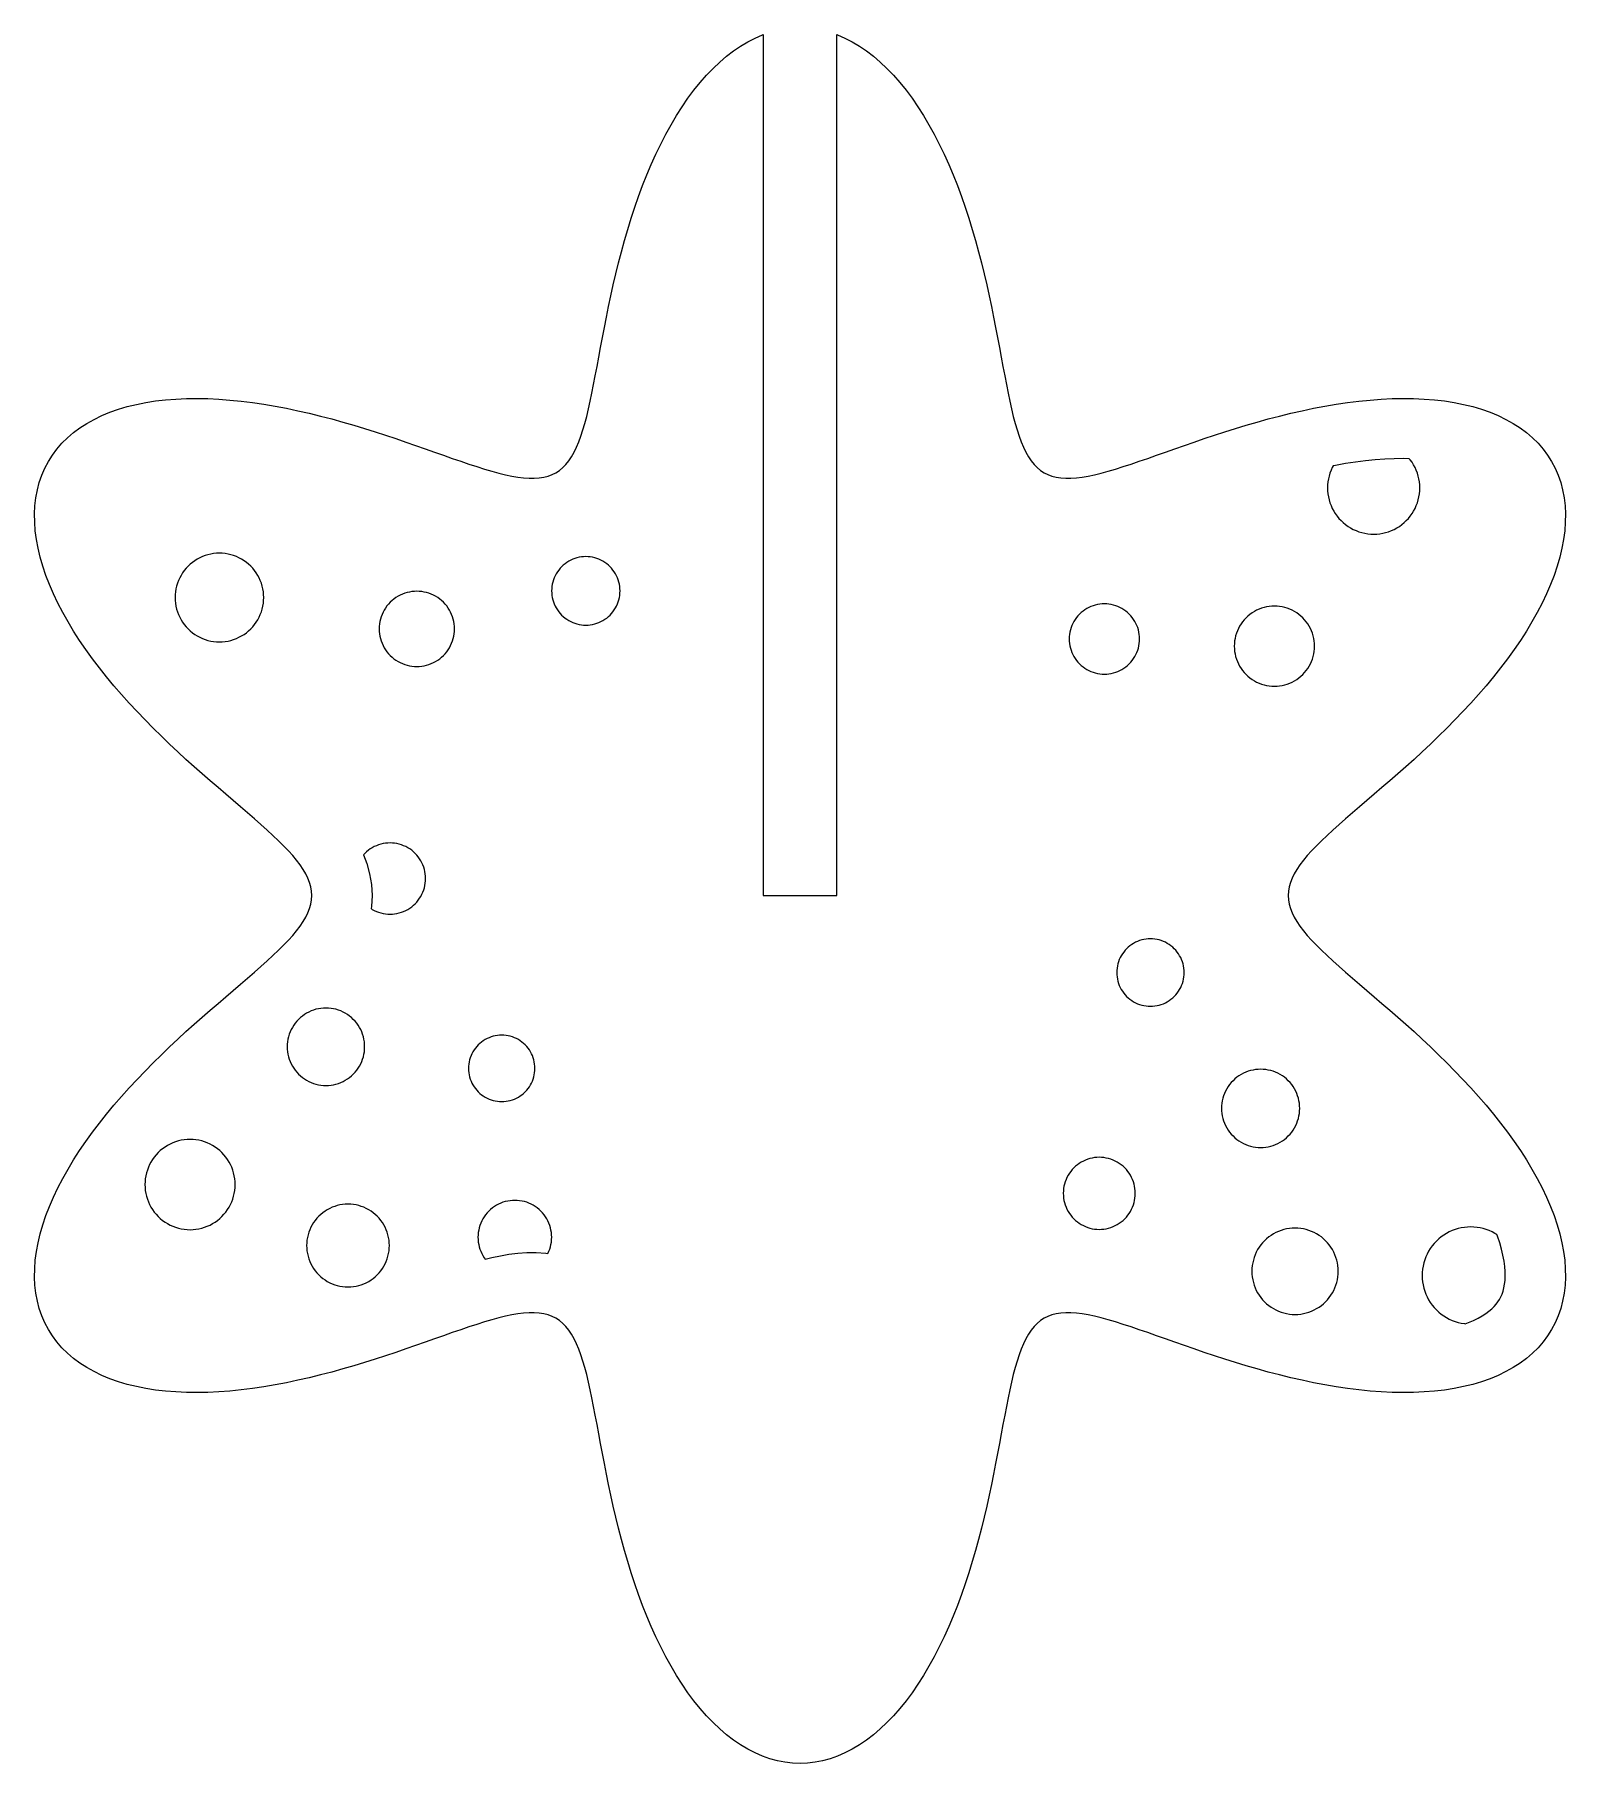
# Model space of a CAD drawing. Header units: millimetres. Extents: x -33 to 103, y -38 to 38.
# Drawn here: x -33.1 to 33.1, y -37.5 to 37.2 of the extents above; entities that cross this region are included whole.
import ezdxf

# ---------------------------------------------------------------- set-up
doc = ezdxf.new("R2010")
doc.units = ezdxf.units.MM
doc.layers.add('CUT', color=1, linetype='Continuous')

msp = doc.modelspace()

# ---------------------------------------------------------------- linework, layer by layer
at = {"layer": 'CUT'}
for points in [[(21.135, -0.369), (21.187, -0.555), (21.26, -0.742), (21.353, -0.932), (21.466, -1.125), (21.598, -1.321), (21.75, -1.521), (21.92, -1.725), (22.108, -1.934), (22.314, -2.149), (22.536, -2.369), (22.775, -2.595), (23.028, -2.827), (23.295, -3.067), (23.576, -3.313), (23.869, -3.567), (24.174, -3.829), (24.489, -4.098), (24.813, -4.375), (25.145, -4.66), (25.483, -4.953), (25.828, -5.255), (26.177, -5.564), (26.53, -5.881), (26.884, -6.207), (27.24, -6.54), (27.595, -6.88), (27.948, -7.228), (28.299, -7.583), (28.645, -7.944), (28.986, -8.312), (29.321, -8.685), (29.648, -9.064), (29.966, -9.448), (30.274, -9.837), (30.571, -10.229), (30.855, -10.624), (31.127, -11.023), (31.384, -11.423), (31.626, -11.825), (31.852, -12.227), (32.062, -12.629), (32.253, -13.031), (32.426, -13.431), (32.579, -13.829), (32.713, -14.224), (32.827, -14.615), (32.919, -15.002), (32.991, -15.384), (33.04, -15.759), (33.067, -16.128), (33.072, -16.489), (33.055, -16.842), (33.015, -17.187), (32.952, -17.521), (32.867, -17.845), (32.759, -18.159), (32.629, -18.46), (32.476, -18.75), (32.301, -19.027), (32.105, -19.291), (31.888, -19.541), (31.65, -19.777), (31.391, -19.999), (31.113, -20.205), (30.816, -20.397), (30.501, -20.573), (30.168, -20.734), (29.818, -20.879), (29.452, -21.008), (29.071, -21.121), (28.675, -21.218), (28.266, -21.3), (27.845, -21.366), (27.412, -21.416), (26.968, -21.451), (26.515, -21.471), (26.054, -21.477), (25.585, -21.468), (25.109, -21.445), (24.629, -21.409), (24.144, -21.361), (23.656, -21.3), (23.165, -21.227), (22.674, -21.144), (22.182, -21.05), (21.691, -20.947), (21.202, -20.835), (20.716, -20.716), (20.234, -20.59), (19.756, -20.458), (19.283, -20.32), (18.817, -20.179), (18.358, -20.035), (17.907, -19.888), (17.465, -19.74), (17.032, -19.593), (16.608, -19.446), (16.195, -19.301), (15.793, -19.159), (15.403, -19.021), (15.024, -18.888), (14.658, -18.761), (14.304, -18.641), (13.963, -18.529), (13.634, -18.426), (13.319, -18.333), (13.018, -18.25), (12.729, -18.179), (12.454, -18.121), (12.192, -18.075), (11.943, -18.044), (11.707, -18.027), (11.484, -18.026), (11.273, -18.041), (11.074, -18.071), (10.887, -18.119), (10.712, -18.185), (10.547, -18.268), (10.393, -18.369), (10.248, -18.488), (10.113, -18.626), (9.987, -18.783), (9.869, -18.958), (9.759, -19.152), (9.655, -19.365), (9.558, -19.596), (9.466, -19.846), (9.379, -20.113), (9.296, -20.399), (9.217, -20.701), (9.14, -21.021), (9.065, -21.356), (8.992, -21.708), (8.919, -22.074), (8.845, -22.455), (8.771, -22.85), (8.695, -23.257), (8.617, -23.676), (8.536, -24.106), (8.452, -24.546), (8.363, -24.995), (8.27, -25.452), (8.171, -25.916), (8.067, -26.386), (7.956, -26.86), (7.839, -27.338), (7.715, -27.818), (7.583, -28.299), (7.443, -28.779), (7.295, -29.259), (7.139, -29.735), (6.974, -30.208), (6.801, -30.675), (6.618, -31.136), (6.427, -31.589), (6.227, -32.034), (6.018, -32.468), (5.8, -32.891), (5.573, -33.302), (5.337, -33.698), (5.093, -34.081), (4.841, -34.447), (4.581, -34.797), (4.313, -35.129), (4.038, -35.443), (3.756, -35.736), (3.467, -36.01), (3.173, -36.262), (2.872, -36.493), (2.566, -36.701), (2.256, -36.886), (1.942, -37.048), (1.624, -37.185), (1.302, -37.298), (0.979, -37.386), (0.654, -37.449), (0.327, -37.487), (0, -37.5), (-0.327, -37.487), (-0.654, -37.449), (-0.979, -37.386), (-1.302, -37.298), (-1.624, -37.185), (-1.942, -37.048), (-2.256, -36.886), (-2.566, -36.701), (-2.872, -36.493), (-3.173, -36.262), (-3.467, -36.01), (-3.756, -35.736), (-4.038, -35.443), (-4.313, -35.129), (-4.581, -34.797), (-4.841, -34.447), (-5.093, -34.081), (-5.337, -33.698), (-5.573, -33.302), (-5.8, -32.891), (-6.018, -32.468), (-6.227, -32.034), (-6.427, -31.589), (-6.618, -31.136), (-6.801, -30.675), (-6.974, -30.208), (-7.139, -29.735), (-7.295, -29.259), (-7.443, -28.779), (-7.583, -28.299), (-7.715, -27.818), (-7.839, -27.338), (-7.956, -26.86), (-8.067, -26.386), (-8.171, -25.916), (-8.27, -25.452), (-8.363, -24.995), (-8.452, -24.546), (-8.536, -24.106), (-8.617, -23.676), (-8.695, -23.257), (-8.771, -22.85), (-8.845, -22.455), (-8.919, -22.074), (-8.992, -21.708), (-9.065, -21.356), (-9.14, -21.021), (-9.217, -20.701), (-9.296, -20.399), (-9.379, -20.113), (-9.466, -19.846), (-9.558, -19.596), (-9.655, -19.365), (-9.759, -19.152), (-9.869, -18.958), (-9.987, -18.783), (-10.113, -18.626), (-10.248, -18.488), (-10.393, -18.369), (-10.547, -18.268), (-10.712, -18.185), (-10.887, -18.119), (-11.074, -18.071), (-11.273, -18.041), (-11.484, -18.026), (-11.707, -18.027), (-11.943, -18.044), (-12.192, -18.075), (-12.454, -18.121), (-12.729, -18.179), (-13.018, -18.25), (-13.319, -18.333), (-13.634, -18.426), (-13.963, -18.529), (-14.304, -18.641), (-14.658, -18.761), (-15.024, -18.888), (-15.403, -19.021), (-15.793, -19.159), (-16.195, -19.301), (-16.608, -19.446), (-17.032, -19.593), (-17.465, -19.74), (-17.907, -19.888), (-18.358, -20.035), (-18.817, -20.179), (-19.283, -20.32), (-19.756, -20.458), (-20.234, -20.59), (-20.716, -20.716), (-21.202, -20.835), (-21.691, -20.947), (-22.182, -21.05), (-22.674, -21.144), (-23.165, -21.227), (-23.656, -21.3), (-24.144, -21.361), (-24.629, -21.409), (-25.109, -21.445), (-25.585, -21.468), (-26.054, -21.477), (-26.515, -21.471), (-26.968, -21.451), (-27.412, -21.416), (-27.845, -21.366), (-28.266, -21.3), (-28.675, -21.218), (-29.071, -21.121), (-29.452, -21.008), (-29.818, -20.879), (-30.168, -20.734), (-30.501, -20.573), (-30.816, -20.397), (-31.113, -20.205), (-31.391, -19.999), (-31.65, -19.777), (-31.888, -19.541), (-32.105, -19.291), (-32.301, -19.027), (-32.476, -18.75), (-32.629, -18.46), (-32.759, -18.159), (-32.867, -17.845), (-32.952, -17.521), (-33.015, -17.187), (-33.055, -16.842), (-33.072, -16.489), (-33.067, -16.128), (-33.04, -15.759), (-32.991, -15.384), (-32.919, -15.002), (-32.827, -14.615), (-32.713, -14.224), (-32.579, -13.829), (-32.426, -13.431), (-32.253, -13.031), (-32.062, -12.629), (-31.852, -12.227), (-31.626, -11.825), (-31.384, -11.423), (-31.127, -11.023), (-30.855, -10.624), (-30.571, -10.229), (-30.274, -9.837), (-29.966, -9.448), (-29.648, -9.064), (-29.321, -8.685), (-28.986, -8.312), (-28.645, -7.944), (-28.299, -7.583), (-27.948, -7.228), (-27.595, -6.88), (-27.24, -6.54), (-26.884, -6.207), (-26.53, -5.881), (-26.177, -5.564), (-25.828, -5.255), (-25.483, -4.953), (-25.145, -4.66), (-24.813, -4.375), (-24.489, -4.098), (-24.174, -3.829), (-23.869, -3.567), (-23.576, -3.313), (-23.295, -3.067), (-23.028, -2.827), (-22.775, -2.595), (-22.536, -2.369), (-22.314, -2.149), (-22.108, -1.934), (-21.92, -1.725), (-21.75, -1.521), (-21.598, -1.321), (-21.466, -1.125), (-21.353, -0.932), (-21.26, -0.742), (-21.187, -0.555), (-21.135, -0.369), (-21.104, -0.184), (-21.094, 0), (-21.104, 0.184), (-21.135, 0.369), (-21.187, 0.555), (-21.26, 0.742), (-21.353, 0.932), (-21.466, 1.125), (-21.598, 1.321), (-21.75, 1.521), (-21.92, 1.725), (-22.108, 1.934), (-22.314, 2.149), (-22.536, 2.369), (-22.775, 2.595), (-23.028, 2.827), (-23.295, 3.067), (-23.576, 3.313), (-23.869, 3.567), (-24.174, 3.829), (-24.489, 4.098), (-24.813, 4.375), (-25.145, 4.66), (-25.483, 4.953), (-25.828, 5.255), (-26.177, 5.564), (-26.53, 5.881), (-26.884, 6.207), (-27.24, 6.54), (-27.595, 6.88), (-27.948, 7.228), (-28.299, 7.583), (-28.645, 7.944), (-28.986, 8.312), (-29.321, 8.685), (-29.648, 9.064), (-29.966, 9.448), (-30.274, 9.837), (-30.571, 10.229), (-30.855, 10.624), (-31.127, 11.023), (-31.384, 11.423), (-31.626, 11.825), (-31.852, 12.227), (-32.062, 12.629), (-32.253, 13.031), (-32.426, 13.431), (-32.579, 13.829), (-32.713, 14.224), (-32.827, 14.615), (-32.919, 15.002), (-32.991, 15.384), (-33.04, 15.759), (-33.067, 16.128), (-33.072, 16.489), (-33.055, 16.842), (-33.015, 17.187), (-32.952, 17.521), (-32.867, 17.845), (-32.759, 18.159), (-32.629, 18.46), (-32.476, 18.75), (-32.301, 19.027), (-32.105, 19.291), (-31.888, 19.541), (-31.65, 19.777), (-31.391, 19.999), (-31.113, 20.205), (-30.816, 20.397), (-30.501, 20.573), (-30.168, 20.734), (-29.818, 20.879), (-29.452, 21.008), (-29.071, 21.121), (-28.675, 21.218), (-28.266, 21.3), (-27.845, 21.366), (-27.412, 21.416), (-26.968, 21.451), (-26.515, 21.471), (-26.054, 21.477), (-25.585, 21.468), (-25.109, 21.445), (-24.629, 21.409), (-24.144, 21.361), (-23.656, 21.3), (-23.165, 21.227), (-22.674, 21.144), (-22.182, 21.05), (-21.691, 20.947), (-21.202, 20.835), (-20.716, 20.716), (-20.234, 20.59), (-19.756, 20.458), (-19.283, 20.32), (-18.817, 20.179), (-18.358, 20.035), (-17.907, 19.888), (-17.465, 19.74), (-17.032, 19.593), (-16.608, 19.446), (-16.195, 19.301), (-15.793, 19.159), (-15.403, 19.021), (-15.024, 18.888), (-14.658, 18.761), (-14.304, 18.641), (-13.963, 18.529), (-13.634, 18.426), (-13.319, 18.333), (-13.018, 18.25), (-12.729, 18.179), (-12.454, 18.121), (-12.192, 18.075), (-11.943, 18.044), (-11.707, 18.027), (-11.484, 18.026), (-11.273, 18.041), (-11.074, 18.071), (-10.887, 18.119), (-10.712, 18.185), (-10.547, 18.268), (-10.393, 18.369), (-10.248, 18.488), (-10.113, 18.626), (-9.987, 18.783), (-9.869, 18.958), (-9.759, 19.152), (-9.655, 19.365), (-9.558, 19.596), (-9.466, 19.846), (-9.379, 20.113), (-9.296, 20.399), (-9.217, 20.701), (-9.14, 21.021), (-9.065, 21.356), (-8.992, 21.708), (-8.919, 22.074), (-8.845, 22.455), (-8.771, 22.85), (-8.695, 23.257), (-8.617, 23.676), (-8.536, 24.106), (-8.452, 24.546), (-8.363, 24.995), (-8.27, 25.452), (-8.171, 25.916), (-8.067, 26.386), (-7.956, 26.86), (-7.839, 27.338), (-7.715, 27.818), (-7.583, 28.299), (-7.443, 28.779), (-7.295, 29.259), (-7.139, 29.735), (-6.974, 30.208), (-6.801, 30.675), (-6.618, 31.136), (-6.427, 31.589), (-6.227, 32.034), (-6.018, 32.468), (-5.8, 32.891), (-5.573, 33.302), (-5.337, 33.698), (-5.093, 34.081), (-4.841, 34.447), (-4.581, 34.797), (-4.313, 35.129), (-4.038, 35.443), (-3.756, 35.736), (-3.467, 36.01), (-3.173, 36.262), (-2.872, 36.493), (-2.566, 36.701), (-2.256, 36.886), (-1.942, 37.048), (-1.624, 37.185), (-1.587, 37.198), (-1.587, 0), (1.587, 0), (1.587, 37.198), (1.624, 37.185), (1.942, 37.048), (2.256, 36.886), (2.566, 36.701), (2.872, 36.493), (3.173, 36.262), (3.467, 36.01), (3.756, 35.736), (4.038, 35.443), (4.313, 35.129), (4.581, 34.797), (4.841, 34.447), (5.093, 34.081), (5.337, 33.698), (5.573, 33.302), (5.8, 32.891), (6.018, 32.468), (6.227, 32.034), (6.427, 31.589), (6.618, 31.136), (6.801, 30.675), (6.974, 30.208), (7.139, 29.735), (7.295, 29.259), (7.443, 28.779), (7.583, 28.299), (7.715, 27.818), (7.839, 27.338), (7.956, 26.86), (8.067, 26.386), (8.171, 25.916), (8.27, 25.452), (8.363, 24.995), (8.452, 24.546), (8.536, 24.106), (8.617, 23.676), (8.695, 23.257), (8.771, 22.85), (8.845, 22.455), (8.919, 22.074), (8.992, 21.708), (9.065, 21.356), (9.14, 21.021), (9.217, 20.701), (9.296, 20.399), (9.379, 20.113), (9.466, 19.846), (9.558, 19.596), (9.655, 19.365), (9.759, 19.152), (9.869, 18.958), (9.987, 18.783), (10.113, 18.626), (10.248, 18.488), (10.393, 18.369), (10.547, 18.268), (10.712, 18.185), (10.887, 18.119), (11.074, 18.071), (11.273, 18.041), (11.484, 18.026), (11.707, 18.027), (11.943, 18.044), (12.192, 18.075), (12.454, 18.121), (12.729, 18.179), (13.018, 18.25), (13.319, 18.333), (13.634, 18.426), (13.963, 18.529), (14.304, 18.641), (14.658, 18.761), (15.024, 18.888), (15.403, 19.021), (15.793, 19.159), (16.195, 19.301), (16.608, 19.446), (17.032, 19.593), (17.465, 19.74), (17.907, 19.888), (18.358, 20.035), (18.817, 20.179), (19.283, 20.32), (19.756, 20.458), (20.234, 20.59), (20.716, 20.716), (21.202, 20.835), (21.691, 20.947), (22.182, 21.05), (22.674, 21.144), (23.165, 21.227), (23.656, 21.3), (24.144, 21.361), (24.629, 21.409), (25.109, 21.445), (25.585, 21.468), (26.054, 21.477), (26.515, 21.471), (26.968, 21.451), (27.412, 21.416), (27.845, 21.366), (28.266, 21.3), (28.675, 21.218), (29.071, 21.121), (29.452, 21.008), (29.818, 20.879), (30.168, 20.734), (30.501, 20.573), (30.816, 20.397), (31.113, 20.205), (31.391, 19.999), (31.65, 19.777), (31.888, 19.541), (32.105, 19.291), (32.301, 19.027), (32.476, 18.75), (32.629, 18.46), (32.759, 18.159), (32.867, 17.845), (32.952, 17.521), (33.015, 17.187), (33.055, 16.842), (33.072, 16.489), (33.067, 16.128), (33.04, 15.759), (32.991, 15.384), (32.919, 15.002), (32.827, 14.615), (32.713, 14.224), (32.579, 13.829), (32.426, 13.431), (32.253, 13.031), (32.062, 12.629), (31.852, 12.227), (31.626, 11.825), (31.384, 11.423), (31.127, 11.023), (30.855, 10.624), (30.571, 10.229), (30.274, 9.837), (29.966, 9.448), (29.648, 9.064), (29.321, 8.685), (28.986, 8.312), (28.645, 7.944), (28.299, 7.583), (27.948, 7.228), (27.595, 6.88), (27.24, 6.54), (26.884, 6.207), (26.53, 5.881), (26.177, 5.564), (25.828, 5.255), (25.483, 4.953), (25.145, 4.66), (24.813, 4.375), (24.489, 4.098), (24.174, 3.829), (23.869, 3.567), (23.576, 3.313), (23.295, 3.067), (23.028, 2.827), (22.775, 2.595), (22.536, 2.369), (22.314, 2.149), (22.108, 1.934), (21.92, 1.725), (21.75, 1.521), (21.598, 1.321), (21.466, 1.125), (21.353, 0.932), (21.26, 0.742), (21.187, 0.555), (21.135, 0.369), (21.104, 0.184), (21.094, 0), (21.104, -0.184), (21.135, -0.369)], [(26.676, 16.967), (26.714, 17.092), (26.744, 17.219), (26.765, 17.348), (26.778, 17.478), (26.782, 17.608), (26.778, 17.739), (26.765, 17.869), (26.744, 17.997), (26.714, 18.124), (26.676, 18.249), (26.63, 18.371), (26.576, 18.49), (26.515, 18.605), (26.446, 18.716), (26.37, 18.822), (26.328, 18.874), (26.063, 18.877), (25.671, 18.869), (25.268, 18.85), (24.856, 18.819), (24.435, 18.777), (24.007, 18.723), (23.573, 18.659), (23.135, 18.585), (23.041, 18.567), (23, 18.49), (22.946, 18.371), (22.9, 18.249), (22.862, 18.124), (22.832, 17.997), (22.811, 17.869), (22.798, 17.739), (22.794, 17.608), (22.798, 17.478), (22.811, 17.348), (22.832, 17.219), (22.862, 17.092), (22.9, 16.967), (22.946, 16.845), (23, 16.726), (23.061, 16.611), (23.13, 16.501), (23.206, 16.394), (23.289, 16.294), (23.378, 16.198), (23.473, 16.109), (23.574, 16.026), (23.68, 15.95), (23.791, 15.882), (23.906, 15.82), (24.025, 15.766), (24.147, 15.72), (24.272, 15.682), (24.399, 15.653), (24.528, 15.631), (24.658, 15.619), (24.788, 15.614), (24.918, 15.619), (25.048, 15.631), (25.177, 15.653), (25.304, 15.682), (25.429, 15.72), (25.551, 15.766), (25.67, 15.82), (25.785, 15.882), (25.896, 15.95), (26.002, 16.026), (26.103, 16.109), (26.198, 16.198), (26.287, 16.294), (26.37, 16.394), (26.446, 16.501), (26.515, 16.611), (26.576, 16.726), (26.63, 16.845), (26.676, 16.967)], [(-23.237, 12.378), (-23.209, 12.5), (-23.188, 12.624), (-23.176, 12.749), (-23.172, 12.874), (-23.176, 12.999), (-23.188, 13.124), (-23.209, 13.247), (-23.237, 13.369), (-23.274, 13.489), (-23.318, 13.607), (-23.37, 13.721), (-23.429, 13.831), (-23.495, 13.938), (-23.568, 14.039), (-23.647, 14.136), (-23.733, 14.228), (-23.824, 14.313), (-23.921, 14.393), (-24.023, 14.466), (-24.129, 14.532), (-24.24, 14.591), (-24.354, 14.643), (-24.471, 14.687), (-24.591, 14.723), (-24.713, 14.752), (-24.837, 14.772), (-24.961, 14.784), (-25.086, 14.788), (-25.212, 14.784), (-25.336, 14.772), (-25.46, 14.752), (-25.582, 14.723), (-25.702, 14.687), (-25.819, 14.643), (-25.933, 14.591), (-26.044, 14.532), (-26.15, 14.466), (-26.252, 14.393), (-26.349, 14.313), (-26.44, 14.228), (-26.526, 14.136), (-26.605, 14.039), (-26.678, 13.938), (-26.744, 13.831), (-26.803, 13.721), (-26.855, 13.607), (-26.899, 13.489), (-26.936, 13.369), (-26.964, 13.247), (-26.984, 13.124), (-26.997, 12.999), (-27.001, 12.874), (-26.997, 12.749), (-26.984, 12.624), (-26.964, 12.5), (-26.936, 12.378), (-26.899, 12.259), (-26.855, 12.141), (-26.803, 12.027), (-26.744, 11.917), (-26.678, 11.81), (-26.605, 11.709), (-26.526, 11.612), (-26.44, 11.52), (-26.349, 11.435), (-26.252, 11.355), (-26.15, 11.282), (-26.044, 11.216), (-25.933, 11.157), (-25.819, 11.105), (-25.702, 11.061), (-25.582, 11.025), (-25.46, 10.996), (-25.336, 10.976), (-25.212, 10.964), (-25.086, 10.96), (-24.961, 10.964), (-24.837, 10.976), (-24.713, 10.996), (-24.591, 11.025), (-24.471, 11.061), (-24.354, 11.105), (-24.24, 11.157), (-24.129, 11.216), (-24.023, 11.282), (-23.921, 11.355), (-23.824, 11.435), (-23.733, 11.52), (-23.647, 11.612), (-23.568, 11.709), (-23.495, 11.81), (-23.429, 11.917), (-23.37, 12.027), (-23.318, 12.141), (-23.274, 12.259), (-23.237, 12.378)], [(-7.825, 12.779), (-7.803, 12.873), (-7.787, 12.969), (-7.778, 13.065), (-7.775, 13.162), (-7.778, 13.259), (-7.787, 13.355), (-7.803, 13.45), (-7.825, 13.545), (-7.853, 13.637), (-7.887, 13.728), (-7.927, 13.816), (-7.973, 13.901), (-8.024, 13.983), (-8.08, 14.062), (-8.142, 14.137), (-8.208, 14.207), (-8.278, 14.274), (-8.353, 14.335), (-8.432, 14.391), (-8.514, 14.442), (-8.599, 14.488), (-8.688, 14.528), (-8.778, 14.562), (-8.871, 14.59), (-8.965, 14.612), (-9.06, 14.628), (-9.157, 14.637), (-9.253, 14.64), (-9.35, 14.637), (-9.446, 14.628), (-9.542, 14.612), (-9.636, 14.59), (-9.729, 14.562), (-9.819, 14.528), (-9.907, 14.488), (-9.993, 14.442), (-10.075, 14.391), (-10.153, 14.335), (-10.228, 14.274), (-10.299, 14.207), (-10.365, 14.137), (-10.426, 14.062), (-10.483, 13.983), (-10.534, 13.901), (-10.579, 13.816), (-10.619, 13.728), (-10.653, 13.637), (-10.681, 13.545), (-10.703, 13.45), (-10.719, 13.355), (-10.729, 13.259), (-10.732, 13.162), (-10.729, 13.065), (-10.719, 12.969), (-10.703, 12.873), (-10.681, 12.779), (-10.653, 12.687), (-10.619, 12.596), (-10.579, 12.508), (-10.534, 12.423), (-10.483, 12.34), (-10.426, 12.262), (-10.365, 12.187), (-10.299, 12.116), (-10.228, 12.05), (-10.153, 11.989), (-10.075, 11.933), (-9.993, 11.881), (-9.907, 11.836), (-9.819, 11.796), (-9.729, 11.762), (-9.636, 11.734), (-9.542, 11.712), (-9.446, 11.696), (-9.35, 11.687), (-9.253, 11.683), (-9.157, 11.687), (-9.06, 11.696), (-8.965, 11.712), (-8.871, 11.734), (-8.778, 11.762), (-8.688, 11.796), (-8.599, 11.836), (-8.514, 11.881), (-8.432, 11.933), (-8.353, 11.989), (-8.278, 12.05), (-8.208, 12.116), (-8.142, 12.187), (-8.08, 12.262), (-8.024, 12.34), (-7.973, 12.423), (-7.927, 12.508), (-7.887, 12.596), (-7.853, 12.687), (-7.825, 12.779)], [(-14.986, 11.098), (-14.962, 11.202), (-14.944, 11.307), (-14.934, 11.413), (-14.93, 11.519), (-14.934, 11.625), (-14.944, 11.731), (-14.962, 11.836), (-14.986, 11.94), (-15.017, 12.041), (-15.054, 12.141), (-15.098, 12.238), (-15.148, 12.332), (-15.204, 12.422), (-15.266, 12.509), (-15.334, 12.591), (-15.406, 12.668), (-15.484, 12.741), (-15.566, 12.809), (-15.653, 12.87), (-15.743, 12.927), (-15.837, 12.977), (-15.934, 13.021), (-16.033, 13.058), (-16.135, 13.089), (-16.239, 13.113), (-16.344, 13.131), (-16.449, 13.141), (-16.556, 13.144), (-16.662, 13.141), (-16.768, 13.131), (-16.873, 13.113), (-16.976, 13.089), (-17.078, 13.058), (-17.178, 13.021), (-17.275, 12.977), (-17.368, 12.927), (-17.459, 12.87), (-17.545, 12.809), (-17.627, 12.741), (-17.705, 12.668), (-17.778, 12.591), (-17.845, 12.509), (-17.907, 12.422), (-17.963, 12.332), (-18.013, 12.238), (-18.057, 12.141), (-18.095, 12.041), (-18.126, 11.94), (-18.15, 11.836), (-18.167, 11.731), (-18.178, 11.625), (-18.181, 11.519), (-18.178, 11.413), (-18.167, 11.307), (-18.15, 11.202), (-18.126, 11.098), (-18.095, 10.997), (-18.057, 10.897), (-18.013, 10.8), (-17.963, 10.706), (-17.907, 10.616), (-17.845, 10.53), (-17.778, 10.447), (-17.705, 10.37), (-17.627, 10.297), (-17.545, 10.23), (-17.459, 10.168), (-17.368, 10.111), (-17.275, 10.061), (-17.178, 10.017), (-17.078, 9.98), (-16.976, 9.949), (-16.873, 9.925), (-16.768, 9.908), (-16.662, 9.897), (-16.556, 9.894), (-16.449, 9.897), (-16.344, 9.908), (-16.239, 9.925), (-16.135, 9.949), (-16.033, 9.98), (-15.934, 10.017), (-15.837, 10.061), (-15.743, 10.111), (-15.653, 10.168), (-15.566, 10.23), (-15.484, 10.297), (-15.406, 10.37), (-15.334, 10.447), (-15.266, 10.53), (-15.204, 10.616), (-15.148, 10.706), (-15.098, 10.8), (-15.054, 10.897), (-15.017, 10.997), (-14.986, 11.098)], [(14.59, 10.596), (14.619, 10.691), (14.641, 10.788), (14.657, 10.886), (14.667, 10.985), (14.67, 11.084), (14.667, 11.184), (14.657, 11.283), (14.641, 11.381), (14.619, 11.478), (14.59, 11.573), (14.555, 11.666), (14.514, 11.756), (14.467, 11.844), (14.415, 11.928), (14.357, 12.009), (14.294, 12.086), (14.226, 12.158), (14.153, 12.226), (14.076, 12.289), (13.996, 12.347), (13.911, 12.4), (13.824, 12.446), (13.733, 12.487), (13.64, 12.522), (13.545, 12.551), (13.448, 12.574), (13.35, 12.59), (13.251, 12.6), (13.152, 12.603), (13.053, 12.6), (12.954, 12.59), (12.856, 12.574), (12.759, 12.551), (12.664, 12.522), (12.571, 12.487), (12.48, 12.446), (12.393, 12.4), (12.308, 12.347), (12.228, 12.289), (12.151, 12.226), (12.078, 12.158), (12.01, 12.086), (11.947, 12.009), (11.889, 11.928), (11.837, 11.844), (11.79, 11.756), (11.749, 11.666), (11.714, 11.573), (11.685, 11.478), (11.663, 11.381), (11.646, 11.283), (11.637, 11.184), (11.633, 11.084), (11.637, 10.985), (11.646, 10.886), (11.663, 10.788), (11.685, 10.691), (11.714, 10.596), (11.749, 10.503), (11.79, 10.413), (11.837, 10.325), (11.889, 10.241), (11.947, 10.16), (12.01, 10.083), (12.078, 10.011), (12.151, 9.943), (12.228, 9.88), (12.308, 9.822), (12.393, 9.769), (12.48, 9.723), (12.571, 9.682), (12.664, 9.647), (12.759, 9.618), (12.856, 9.595), (12.954, 9.579), (13.053, 9.569), (13.152, 9.566), (13.251, 9.569), (13.35, 9.579), (13.448, 9.595), (13.545, 9.618), (13.64, 9.647), (13.733, 9.682), (13.824, 9.723), (13.911, 9.769), (13.996, 9.822), (14.076, 9.88), (14.153, 9.943), (14.226, 10.011), (14.294, 10.083), (14.357, 10.16), (14.415, 10.241), (14.467, 10.325), (14.514, 10.413), (14.555, 10.503), (14.59, 10.596)], [(22.172, 10.324), (22.197, 10.435), (22.216, 10.547), (22.227, 10.66), (22.231, 10.773), (22.227, 10.886), (22.216, 10.999), (22.197, 11.111), (22.172, 11.221), (22.139, 11.33), (22.099, 11.436), (22.052, 11.539), (21.998, 11.639), (21.939, 11.736), (21.872, 11.828), (21.801, 11.916), (21.723, 11.998), (21.64, 12.076), (21.553, 12.148), (21.46, 12.214), (21.364, 12.274), (21.264, 12.327), (21.161, 12.374), (21.055, 12.414), (20.946, 12.447), (20.836, 12.473), (20.724, 12.491), (20.611, 12.502), (20.498, 12.506), (20.384, 12.502), (20.271, 12.491), (20.16, 12.473), (20.049, 12.447), (19.941, 12.414), (19.834, 12.374), (19.731, 12.327), (19.631, 12.274), (19.535, 12.214), (19.443, 12.148), (19.355, 12.076), (19.272, 11.998), (19.195, 11.916), (19.123, 11.828), (19.057, 11.736), (18.997, 11.639), (18.943, 11.539), (18.897, 11.436), (18.857, 11.33), (18.824, 11.221), (18.798, 11.111), (18.78, 10.999), (18.768, 10.886), (18.765, 10.773), (18.768, 10.66), (18.78, 10.547), (18.798, 10.435), (18.824, 10.324), (18.857, 10.216), (18.897, 10.11), (18.943, 10.007), (18.997, 9.907), (19.057, 9.81), (19.123, 9.718), (19.195, 9.63), (19.272, 9.548), (19.355, 9.47), (19.443, 9.398), (19.535, 9.332), (19.631, 9.272), (19.731, 9.219), (19.834, 9.172), (19.941, 9.132), (20.049, 9.099), (20.16, 9.073), (20.271, 9.055), (20.384, 9.044), (20.498, 9.04), (20.611, 9.044), (20.724, 9.055), (20.836, 9.073), (20.946, 9.099), (21.055, 9.132), (21.161, 9.172), (21.264, 9.219), (21.364, 9.272), (21.46, 9.332), (21.553, 9.398), (21.64, 9.47), (21.723, 9.548), (21.801, 9.63), (21.872, 9.718), (21.939, 9.81), (21.998, 9.907), (22.052, 10.007), (22.099, 10.11), (22.139, 10.216), (22.172, 10.324)], [(-16.229, 0.335), (-16.206, 0.433), (-16.19, 0.532), (-16.18, 0.632), (-16.177, 0.733), (-16.18, 0.833), (-16.19, 0.933), (-16.206, 1.033), (-16.229, 1.13), (-16.258, 1.227), (-16.294, 1.321), (-16.335, 1.413), (-16.383, 1.501), (-16.436, 1.587), (-16.494, 1.669), (-16.558, 1.746), (-16.627, 1.82), (-16.7, 1.889), (-16.778, 1.952), (-16.86, 2.011), (-16.945, 2.064), (-17.034, 2.112), (-17.126, 2.153), (-17.22, 2.189), (-17.316, 2.218), (-17.414, 2.241), (-17.514, 2.257), (-17.614, 2.267), (-17.714, 2.27), (-17.815, 2.267), (-17.915, 2.257), (-18.014, 2.241), (-18.112, 2.218), (-18.208, 2.189), (-18.303, 2.153), (-18.394, 2.112), (-18.483, 2.064), (-18.568, 2.011), (-18.65, 1.952), (-18.728, 1.889), (-18.801, 1.82), (-18.863, 1.754), (-18.717, 1.376), (-18.595, 0.938), (-18.517, 0.476), (-18.49, 0), (-18.517, -0.476), (-18.532, -0.568), (-18.483, -0.599), (-18.394, -0.646), (-18.303, -0.688), (-18.208, -0.723), (-18.112, -0.753), (-18.014, -0.775), (-17.915, -0.792), (-17.815, -0.802), (-17.714, -0.805), (-17.614, -0.802), (-17.514, -0.792), (-17.414, -0.775), (-17.316, -0.753), (-17.22, -0.723), (-17.126, -0.688), (-17.034, -0.646), (-16.945, -0.599), (-16.86, -0.546), (-16.778, -0.487), (-16.7, -0.423), (-16.627, -0.355), (-16.558, -0.281), (-16.494, -0.203), (-16.436, -0.122), (-16.383, -0.036), (-16.335, 0.052), (-16.294, 0.144), (-16.258, 0.238), (-16.229, 0.335)], [(16.55, -3.706), (16.572, -3.613), (16.587, -3.519), (16.597, -3.424), (16.6, -3.329), (16.597, -3.234), (16.587, -3.139), (16.572, -3.045), (16.55, -2.952), (16.522, -2.861), (16.489, -2.771), (16.449, -2.684), (16.404, -2.6), (16.354, -2.519), (16.299, -2.442), (16.238, -2.368), (16.173, -2.298), (16.103, -2.233), (16.029, -2.173), (15.952, -2.117), (15.871, -2.067), (15.787, -2.022), (15.7, -1.982), (15.611, -1.949), (15.519, -1.921), (15.427, -1.9), (15.332, -1.884), (15.238, -1.875), (15.142, -1.872), (15.047, -1.875), (14.952, -1.884), (14.858, -1.9), (14.765, -1.921), (14.674, -1.949), (14.585, -1.982), (14.498, -2.022), (14.414, -2.067), (14.333, -2.117), (14.255, -2.173), (14.181, -2.233), (14.112, -2.298), (14.046, -2.368), (13.986, -2.442), (13.93, -2.519), (13.88, -2.6), (13.835, -2.684), (13.796, -2.771), (13.762, -2.861), (13.734, -2.952), (13.713, -3.045), (13.697, -3.139), (13.688, -3.234), (13.685, -3.329), (13.688, -3.424), (13.697, -3.519), (13.713, -3.613), (13.734, -3.706), (13.762, -3.797), (13.796, -3.887), (13.835, -3.974), (13.88, -4.058), (13.93, -4.139), (13.986, -4.216), (14.046, -4.29), (14.112, -4.36), (14.181, -4.425), (14.255, -4.485), (14.333, -4.541), (14.414, -4.591), (14.498, -4.636), (14.585, -4.675), (14.674, -4.709), (14.765, -4.737), (14.858, -4.758), (14.952, -4.774), (15.047, -4.783), (15.142, -4.786), (15.238, -4.783), (15.332, -4.774), (15.427, -4.758), (15.519, -4.737), (15.611, -4.709), (15.7, -4.675), (15.787, -4.636), (15.871, -4.591), (15.952, -4.541), (16.029, -4.485), (16.103, -4.425), (16.173, -4.36), (16.238, -4.29), (16.299, -4.216), (16.354, -4.139), (16.404, -4.058), (16.449, -3.974), (16.489, -3.887), (16.522, -3.797), (16.55, -3.706)], [(-18.867, -6.968), (-18.842, -6.861), (-18.824, -6.753), (-18.813, -6.644), (-18.81, -6.535), (-18.813, -6.425), (-18.824, -6.316), (-18.842, -6.208), (-18.867, -6.102), (-18.898, -5.997), (-18.937, -5.894), (-18.982, -5.795), (-19.034, -5.698), (-19.092, -5.605), (-19.155, -5.516), (-19.225, -5.431), (-19.3, -5.351), (-19.38, -5.277), (-19.464, -5.207), (-19.553, -5.143), (-19.646, -5.085), (-19.743, -5.034), (-19.843, -4.989), (-19.945, -4.95), (-20.05, -4.918), (-20.156, -4.893), (-20.264, -4.876), (-20.373, -4.865), (-20.483, -4.861), (-20.592, -4.865), (-20.701, -4.876), (-20.809, -4.893), (-20.916, -4.918), (-21.021, -4.95), (-21.123, -4.989), (-21.223, -5.034), (-21.32, -5.085), (-21.413, -5.143), (-21.502, -5.207), (-21.586, -5.277), (-21.666, -5.351), (-21.741, -5.431), (-21.81, -5.516), (-21.874, -5.605), (-21.932, -5.698), (-21.984, -5.795), (-22.029, -5.894), (-22.067, -5.997), (-22.099, -6.102), (-22.124, -6.208), (-22.142, -6.316), (-22.153, -6.425), (-22.156, -6.535), (-22.153, -6.644), (-22.142, -6.753), (-22.124, -6.861), (-22.099, -6.968), (-22.067, -7.072), (-22.029, -7.175), (-21.984, -7.275), (-21.932, -7.371), (-21.874, -7.464), (-21.81, -7.553), (-21.741, -7.638), (-21.666, -7.718), (-21.586, -7.793), (-21.502, -7.862), (-21.413, -7.926), (-21.32, -7.984), (-21.223, -8.035), (-21.123, -8.081), (-21.021, -8.119), (-20.916, -8.151), (-20.809, -8.176), (-20.701, -8.194), (-20.592, -8.204), (-20.483, -8.208), (-20.373, -8.204), (-20.264, -8.194), (-20.156, -8.176), (-20.05, -8.151), (-19.945, -8.119), (-19.843, -8.081), (-19.743, -8.035), (-19.646, -7.984), (-19.553, -7.926), (-19.464, -7.862), (-19.38, -7.793), (-19.3, -7.718), (-19.225, -7.638), (-19.155, -7.553), (-19.092, -7.464), (-19.034, -7.371), (-18.982, -7.275), (-18.937, -7.175), (-18.898, -7.072), (-18.867, -6.968)], [(-11.501, -7.84), (-11.48, -7.749), (-11.465, -7.656), (-11.455, -7.563), (-11.452, -7.469), (-11.455, -7.375), (-11.465, -7.281), (-11.48, -7.189), (-11.501, -7.097), (-11.529, -7.007), (-11.562, -6.919), (-11.6, -6.834), (-11.645, -6.751), (-11.694, -6.671), (-11.749, -6.595), (-11.809, -6.522), (-11.873, -6.454), (-11.941, -6.389), (-12.014, -6.33), (-12.09, -6.275), (-12.17, -6.226), (-12.253, -6.181), (-12.339, -6.143), (-12.426, -6.109), (-12.516, -6.082), (-12.608, -6.061), (-12.7, -6.046), (-12.794, -6.036), (-12.888, -6.033), (-12.982, -6.036), (-13.075, -6.046), (-13.168, -6.061), (-13.259, -6.082), (-13.349, -6.109), (-13.437, -6.143), (-13.523, -6.181), (-13.606, -6.226), (-13.685, -6.275), (-13.762, -6.33), (-13.834, -6.389), (-13.903, -6.454), (-13.967, -6.522), (-14.027, -6.595), (-14.081, -6.671), (-14.131, -6.751), (-14.175, -6.834), (-14.214, -6.919), (-14.247, -7.007), (-14.275, -7.097), (-14.296, -7.189), (-14.311, -7.281), (-14.32, -7.375), (-14.323, -7.469), (-14.32, -7.563), (-14.311, -7.656), (-14.296, -7.749), (-14.275, -7.84), (-14.247, -7.93), (-14.214, -8.018), (-14.175, -8.104), (-14.131, -8.187), (-14.081, -8.266), (-14.027, -8.343), (-13.967, -8.415), (-13.903, -8.484), (-13.834, -8.548), (-13.762, -8.608), (-13.685, -8.662), (-13.606, -8.712), (-13.523, -8.756), (-13.437, -8.795), (-13.349, -8.828), (-13.259, -8.855), (-13.168, -8.877), (-13.075, -8.892), (-12.982, -8.901), (-12.888, -8.904), (-12.794, -8.901), (-12.7, -8.892), (-12.608, -8.877), (-12.516, -8.855), (-12.426, -8.828), (-12.339, -8.795), (-12.253, -8.756), (-12.17, -8.712), (-12.09, -8.662), (-12.014, -8.608), (-11.941, -8.548), (-11.873, -8.484), (-11.809, -8.415), (-11.749, -8.343), (-11.694, -8.266), (-11.645, -8.187), (-11.6, -8.104), (-11.562, -8.018), (-11.529, -7.93), (-11.501, -7.84)], [(21.535, -9.633), (21.56, -9.526), (21.578, -9.417), (21.589, -9.307), (21.593, -9.196), (21.589, -9.086), (21.578, -8.976), (21.56, -8.867), (21.535, -8.759), (21.503, -8.653), (21.464, -8.55), (21.419, -8.449), (21.366, -8.352), (21.308, -8.258), (21.244, -8.168), (21.174, -8.083), (21.098, -8.002), (21.017, -7.927), (20.932, -7.856), (20.842, -7.792), (20.748, -7.734), (20.651, -7.682), (20.55, -7.636), (20.447, -7.597), (20.341, -7.565), (20.233, -7.54), (20.124, -7.522), (20.014, -7.511), (19.904, -7.508), (19.794, -7.511), (19.684, -7.522), (19.575, -7.54), (19.467, -7.565), (19.361, -7.597), (19.258, -7.636), (19.157, -7.682), (19.06, -7.734), (18.966, -7.792), (18.876, -7.856), (18.791, -7.927), (18.71, -8.002), (18.634, -8.083), (18.564, -8.168), (18.5, -8.258), (18.442, -8.352), (18.39, -8.449), (18.344, -8.55), (18.305, -8.653), (18.273, -8.759), (18.248, -8.867), (18.23, -8.976), (18.219, -9.086), (18.215, -9.196), (18.219, -9.307), (18.23, -9.417), (18.248, -9.526), (18.273, -9.633), (18.305, -9.739), (18.344, -9.842), (18.39, -9.943), (18.442, -10.04), (18.5, -10.134), (18.564, -10.224), (18.634, -10.31), (18.71, -10.39), (18.791, -10.466), (18.876, -10.536), (18.966, -10.6), (19.06, -10.659), (19.157, -10.711), (19.258, -10.756), (19.361, -10.795), (19.467, -10.827), (19.575, -10.852), (19.684, -10.87), (19.794, -10.881), (19.904, -10.885), (20.014, -10.881), (20.124, -10.87), (20.233, -10.852), (20.341, -10.827), (20.447, -10.795), (20.55, -10.756), (20.651, -10.711), (20.748, -10.659), (20.842, -10.6), (20.932, -10.536), (21.017, -10.466), (21.098, -10.39), (21.174, -10.31), (21.244, -10.224), (21.308, -10.134), (21.366, -10.04), (21.419, -9.943), (21.464, -9.842), (21.503, -9.739), (21.535, -9.633)], [(-24.471, -12.994), (-24.442, -12.87), (-24.422, -12.744), (-24.409, -12.617), (-24.405, -12.49), (-24.409, -12.362), (-24.422, -12.235), (-24.442, -12.109), (-24.471, -11.985), (-24.508, -11.863), (-24.553, -11.744), (-24.606, -11.628), (-24.666, -11.515), (-24.734, -11.407), (-24.808, -11.303), (-24.889, -11.205), (-24.976, -11.111), (-25.069, -11.024), (-25.168, -10.943), (-25.271, -10.869), (-25.38, -10.802), (-25.492, -10.742), (-25.608, -10.689), (-25.728, -10.644), (-25.85, -10.607), (-25.974, -10.578), (-26.1, -10.557), (-26.227, -10.545), (-26.354, -10.541), (-26.482, -10.545), (-26.609, -10.557), (-26.735, -10.578), (-26.859, -10.607), (-26.981, -10.644), (-27.1, -10.689), (-27.216, -10.742), (-27.329, -10.802), (-27.437, -10.869), (-27.541, -10.943), (-27.639, -11.024), (-27.733, -11.111), (-27.82, -11.205), (-27.901, -11.303), (-27.975, -11.407), (-28.042, -11.515), (-28.102, -11.628), (-28.155, -11.744), (-28.2, -11.863), (-28.237, -11.985), (-28.266, -12.109), (-28.287, -12.235), (-28.299, -12.362), (-28.303, -12.49), (-28.299, -12.617), (-28.287, -12.744), (-28.266, -12.87), (-28.237, -12.994), (-28.2, -13.116), (-28.155, -13.236), (-28.102, -13.352), (-28.042, -13.464), (-27.975, -13.573), (-27.901, -13.676), (-27.82, -13.775), (-27.733, -13.868), (-27.639, -13.955), (-27.541, -14.036), (-27.437, -14.11), (-27.329, -14.178), (-27.216, -14.238), (-27.1, -14.291), (-26.981, -14.336), (-26.859, -14.373), (-26.735, -14.402), (-26.609, -14.422), (-26.482, -14.435), (-26.354, -14.439), (-26.227, -14.435), (-26.1, -14.422), (-25.974, -14.402), (-25.85, -14.373), (-25.728, -14.336), (-25.608, -14.291), (-25.492, -14.238), (-25.38, -14.178), (-25.271, -14.11), (-25.168, -14.036), (-25.069, -13.955), (-24.976, -13.868), (-24.889, -13.775), (-24.808, -13.676), (-24.734, -13.573), (-24.666, -13.464), (-24.606, -13.352), (-24.553, -13.236), (-24.508, -13.116), (-24.471, -12.994)], [(14.434, -13.271), (14.458, -13.172), (14.474, -13.072), (14.484, -12.97), (14.487, -12.868), (14.484, -12.767), (14.474, -12.665), (14.458, -12.565), (14.434, -12.466), (14.405, -12.368), (14.369, -12.273), (14.327, -12.18), (14.279, -12.09), (14.225, -12.004), (14.166, -11.921), (14.101, -11.843), (14.032, -11.768), (13.957, -11.699), (13.879, -11.634), (13.796, -11.575), (13.709, -11.521), (13.62, -11.473), (13.527, -11.431), (13.432, -11.395), (13.334, -11.365), (13.235, -11.342), (13.135, -11.326), (13.033, -11.316), (12.931, -11.312), (12.83, -11.316), (12.728, -11.326), (12.628, -11.342), (12.529, -11.365), (12.431, -11.395), (12.336, -11.431), (12.243, -11.473), (12.153, -11.521), (12.067, -11.575), (11.984, -11.634), (11.905, -11.699), (11.831, -11.768), (11.762, -11.843), (11.697, -11.921), (11.638, -12.004), (11.584, -12.09), (11.536, -12.18), (11.494, -12.273), (11.458, -12.368), (11.428, -12.466), (11.405, -12.565), (11.389, -12.665), (11.379, -12.767), (11.375, -12.868), (11.379, -12.97), (11.389, -13.072), (11.405, -13.172), (11.428, -13.271), (11.458, -13.369), (11.494, -13.464), (11.536, -13.557), (11.584, -13.647), (11.638, -13.733), (11.697, -13.816), (11.762, -13.894), (11.831, -13.969), (11.905, -14.038), (11.984, -14.103), (12.067, -14.162), (12.153, -14.216), (12.243, -14.264), (12.336, -14.306), (12.431, -14.342), (12.529, -14.372), (12.628, -14.395), (12.728, -14.411), (12.83, -14.421), (12.931, -14.425), (13.033, -14.421), (13.135, -14.411), (13.235, -14.395), (13.334, -14.372), (13.432, -14.342), (13.527, -14.306), (13.62, -14.264), (13.709, -14.216), (13.796, -14.162), (13.879, -14.103), (13.957, -14.038), (14.032, -13.969), (14.101, -13.894), (14.166, -13.816), (14.225, -13.733), (14.279, -13.647), (14.327, -13.557), (14.369, -13.464), (14.405, -13.369), (14.434, -13.271)], [(-17.802, -15.588), (-17.775, -15.474), (-17.756, -15.358), (-17.745, -15.242), (-17.741, -15.125), (-17.745, -15.008), (-17.756, -14.891), (-17.775, -14.776), (-17.802, -14.662), (-17.836, -14.55), (-17.877, -14.44), (-17.926, -14.334), (-17.981, -14.231), (-18.043, -14.131), (-18.111, -14.036), (-18.185, -13.946), (-18.265, -13.86), (-18.35, -13.78), (-18.441, -13.706), (-18.536, -13.638), (-18.635, -13.576), (-18.739, -13.521), (-18.845, -13.472), (-18.955, -13.431), (-19.067, -13.397), (-19.181, -13.371), (-19.296, -13.352), (-19.413, -13.34), (-19.53, -13.336), (-19.647, -13.34), (-19.763, -13.352), (-19.879, -13.371), (-19.993, -13.397), (-20.105, -13.431), (-20.214, -13.472), (-20.321, -13.521), (-20.424, -13.576), (-20.523, -13.638), (-20.618, -13.706), (-20.709, -13.78), (-20.794, -13.86), (-20.874, -13.946), (-20.949, -14.036), (-21.017, -14.131), (-21.079, -14.231), (-21.134, -14.334), (-21.182, -14.44), (-21.223, -14.55), (-21.257, -14.662), (-21.284, -14.776), (-21.303, -14.891), (-21.314, -15.008), (-21.318, -15.125), (-21.314, -15.242), (-21.303, -15.358), (-21.284, -15.474), (-21.257, -15.588), (-21.223, -15.7), (-21.182, -15.809), (-21.134, -15.916), (-21.079, -16.019), (-21.017, -16.119), (-20.949, -16.214), (-20.874, -16.304), (-20.794, -16.39), (-20.709, -16.47), (-20.618, -16.544), (-20.523, -16.612), (-20.424, -16.674), (-20.321, -16.729), (-20.214, -16.777), (-20.105, -16.819), (-19.993, -16.852), (-19.879, -16.879), (-19.763, -16.898), (-19.647, -16.91), (-19.53, -16.913), (-19.413, -16.91), (-19.296, -16.898), (-19.181, -16.879), (-19.067, -16.852), (-18.955, -16.819), (-18.845, -16.777), (-18.739, -16.729), (-18.635, -16.674), (-18.536, -16.612), (-18.441, -16.544), (-18.35, -16.47), (-18.265, -16.39), (-18.185, -16.304), (-18.111, -16.214), (-18.043, -16.119), (-17.981, -16.019), (-17.926, -15.916), (-17.877, -15.809), (-17.836, -15.7), (-17.802, -15.588)], [(-10.784, -15.177), (-10.76, -15.075), (-10.743, -14.972), (-10.733, -14.869), (-10.729, -14.765), (-10.733, -14.661), (-10.743, -14.557), (-10.76, -14.454), (-10.784, -14.353), (-10.814, -14.253), (-10.851, -14.156), (-10.894, -14.061), (-10.943, -13.969), (-10.998, -13.88), (-11.058, -13.796), (-11.124, -13.715), (-11.196, -13.639), (-11.272, -13.568), (-11.352, -13.502), (-11.437, -13.441), (-11.525, -13.386), (-11.617, -13.337), (-11.712, -13.294), (-11.809, -13.257), (-11.909, -13.227), (-12.01, -13.204), (-12.113, -13.187), (-12.217, -13.176), (-12.321, -13.173), (-12.425, -13.176), (-12.529, -13.187), (-12.631, -13.204), (-12.733, -13.227), (-12.833, -13.257), (-12.93, -13.294), (-13.025, -13.337), (-13.117, -13.386), (-13.205, -13.441), (-13.29, -13.502), (-13.37, -13.568), (-13.446, -13.639), (-13.518, -13.715), (-13.584, -13.796), (-13.644, -13.88), (-13.699, -13.969), (-13.748, -14.061), (-13.791, -14.156), (-13.828, -14.253), (-13.858, -14.353), (-13.882, -14.454), (-13.899, -14.557), (-13.909, -14.661), (-13.913, -14.765), (-13.909, -14.869), (-13.899, -14.972), (-13.882, -15.075), (-13.858, -15.177), (-13.828, -15.276), (-13.791, -15.374), (-13.748, -15.469), (-13.699, -15.56), (-13.644, -15.649), (-13.597, -15.715), (-13.31, -15.645), (-12.946, -15.567), (-12.576, -15.503), (-12.197, -15.456), (-11.807, -15.428), (-11.403, -15.425), (-10.983, -15.454), (-10.893, -15.468), (-10.851, -15.374), (-10.814, -15.276), (-10.784, -15.177)], [(23.193, -16.718), (23.221, -16.599), (23.24, -16.478), (23.252, -16.357), (23.256, -16.235), (23.252, -16.113), (23.24, -15.991), (23.221, -15.871), (23.193, -15.752), (23.157, -15.635), (23.114, -15.52), (23.064, -15.409), (23.006, -15.302), (22.942, -15.198), (22.871, -15.099), (22.793, -15.004), (22.71, -14.915), (22.621, -14.832), (22.526, -14.754), (22.427, -14.683), (22.323, -14.619), (22.216, -14.561), (22.105, -14.511), (21.99, -14.468), (21.873, -14.432), (21.754, -14.404), (21.634, -14.384), (21.512, -14.373), (21.39, -14.369), (21.268, -14.373), (21.147, -14.384), (21.026, -14.404), (20.907, -14.432), (20.791, -14.468), (20.676, -14.511), (20.565, -14.561), (20.457, -14.619), (20.354, -14.683), (20.254, -14.754), (20.16, -14.832), (20.071, -14.915), (19.987, -15.004), (19.91, -15.099), (19.839, -15.198), (19.774, -15.302), (19.717, -15.409), (19.666, -15.52), (19.623, -15.635), (19.588, -15.752), (19.56, -15.871), (19.54, -15.991), (19.528, -16.113), (19.524, -16.235), (19.528, -16.357), (19.54, -16.478), (19.56, -16.599), (19.588, -16.718), (19.623, -16.834), (19.666, -16.949), (19.717, -17.06), (19.774, -17.168), (19.839, -17.271), (19.91, -17.371), (19.987, -17.465), (20.071, -17.554), (20.16, -17.638), (20.254, -17.715), (20.354, -17.786), (20.457, -17.851), (20.565, -17.908), (20.676, -17.959), (20.791, -18.002), (20.907, -18.037), (21.026, -18.065), (21.147, -18.085), (21.268, -18.097), (21.39, -18.101), (21.512, -18.097), (21.634, -18.085), (21.754, -18.065), (21.873, -18.037), (21.99, -18.002), (22.105, -17.959), (22.216, -17.908), (22.323, -17.851), (22.427, -17.786), (22.526, -17.715), (22.621, -17.638), (22.71, -17.554), (22.793, -17.465), (22.871, -17.371), (22.942, -17.271), (23.006, -17.168), (23.064, -17.06), (23.114, -16.949), (23.157, -16.834), (23.193, -16.718)], [(28.305, -18.406), (28.437, -18.446), (28.57, -18.477), (28.706, -18.499), (28.739, -18.502), (28.887, -18.45), (29.105, -18.36), (29.301, -18.265), (29.476, -18.167), (29.631, -18.067), (29.767, -17.966), (29.886, -17.864), (29.989, -17.763), (30.078, -17.66), (30.155, -17.556), (30.223, -17.449), (30.282, -17.337), (30.333, -17.218), (30.377, -17.09), (30.414, -16.95), (30.443, -16.796), (30.462, -16.628), (30.472, -16.443), (30.469, -16.243), (30.453, -16.026), (30.422, -15.792), (30.375, -15.544), (30.312, -15.28), (30.232, -15.004), (30.134, -14.715), (30.11, -14.652), (30.029, -14.602), (29.908, -14.537), (29.783, -14.48), (29.654, -14.432), (29.523, -14.392), (29.389, -14.361), (29.254, -14.338), (29.117, -14.325), (28.98, -14.32), (28.842, -14.325), (28.706, -14.338), (28.57, -14.361), (28.437, -14.392), (28.305, -14.432), (28.177, -14.48), (28.052, -14.537), (27.931, -14.602), (27.814, -14.674), (27.702, -14.754), (27.596, -14.841), (27.496, -14.935), (27.402, -15.035), (27.315, -15.141), (27.235, -15.253), (27.162, -15.37), (27.098, -15.491), (27.041, -15.616), (26.993, -15.744), (26.953, -15.876), (26.922, -16.009), (26.899, -16.145), (26.886, -16.282), (26.881, -16.419), (26.886, -16.556), (26.899, -16.693), (26.922, -16.828), (26.953, -16.962), (26.993, -17.093), (27.041, -17.222), (27.098, -17.347), (27.162, -17.468), (27.235, -17.585), (27.315, -17.696), (27.402, -17.802), (27.496, -17.903), (27.596, -17.996), (27.702, -18.084), (27.814, -18.163), (27.931, -18.236), (28.052, -18.301), (28.177, -18.357), (28.305, -18.406)]]:
    msp.add_lwpolyline(points, close=True, dxfattribs=at)

doc.saveas('drawing.dxf')
